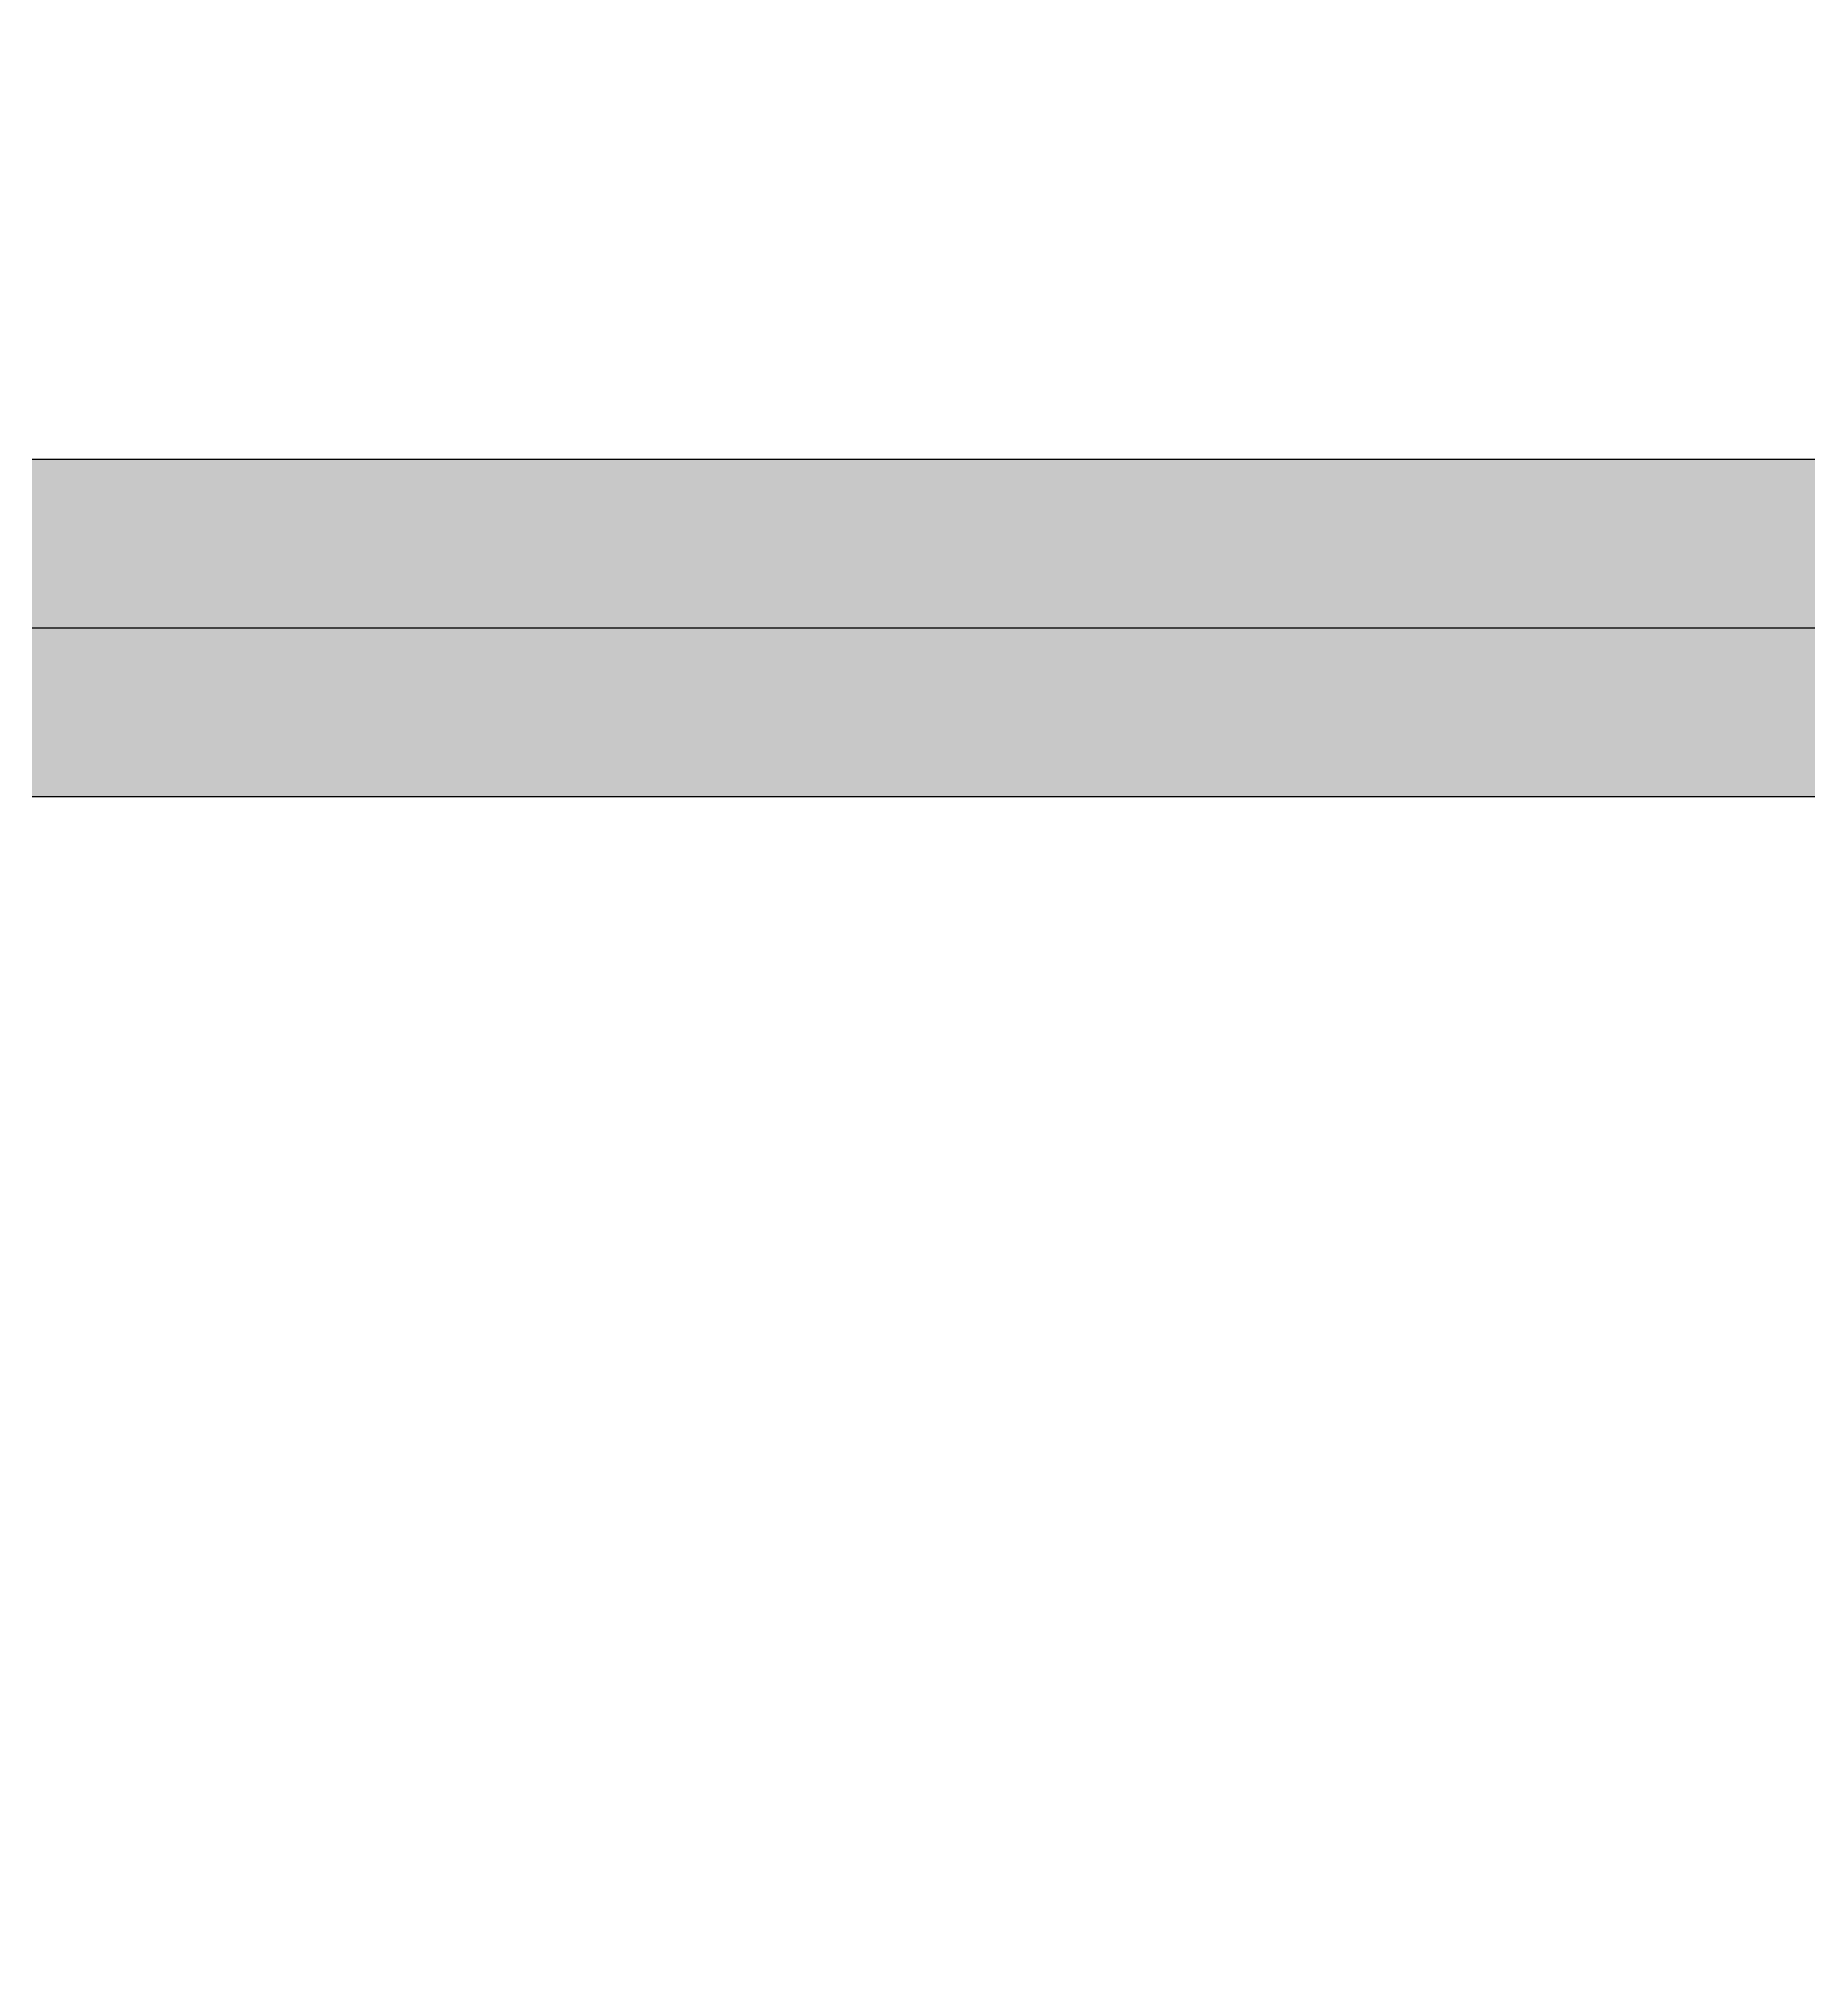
# Model space of a CAD drawing. Header units: metres. Extents: x 0 to 433927, y 0 to 133848.
# Drawn here: x 374181 to 376017, y 124056 to 126051 of the extents above; entities that cross this region are included whole.
import ezdxf

# ---------------------------------------------------------------- set-up
doc = ezdxf.new("R2010")
doc.units = ezdxf.units.M
for name, color, linetype in [('AXIS', 3, 'Continuous'), ('DOTE', 1, 'Continuous'), ('WALL', 40, 'Continuous'), ('剪力墙', 252, 'Continuous'), ('说明', 60, 'Continuous')]:
    doc.layers.add(name, color=color, linetype=linetype)
doc.dimstyles.get("Standard").update_dxf_attribs({"dimtxt": 2.5, "dimasz": 2.5, "dimexe": 1.25, "dimexo": 0.625, "dimtad": 1, "dimcen": 2.5, "dimazin": 3, "dimtfac": 1, "dimtmove": 0, "dimatfit": 3})

# ---------------------------------------------------------------- blocks, each defined once
blk = doc.blocks.new('*D33')
for p, q in [((370678.74, 129740.05), (361755.99, 129740.05)), ((361756.24, 125840.05), (361756.24, 129740.05)), ((379606.49, 129740.05), (370683.74, 129740.05)), ((379606.24, 125840.05), (379606.24, 129740.05))]:
    blk.add_line(p, q)
at = {"layer": 'Defpoints'}
for p in [(379606.24, 129740.05), (361756.24, 125840.05), (379606.24, 125840.05)]:
    blk.add_point(p, dxfattribs=at)
at = {"layer": 'AXIS', "insert": (370681.24, 129740.05), "char_height": 1, "attachment_point": 5}
blk.add_mtext('17850', dxfattribs=at)

msp = doc.modelspace()

# ---------------------------------------------------------------- hatches: boundary and pattern name
at = {"layer": '剪力墙'}
h = msp.add_hatch(dxfattribs=at)
h.set_pattern_fill('SOLID')
h.paths.add_polyline_path([(361755.24, 125615.05), (361755.24, 107265.05), (377105.24, 107265.05), (379605.24, 107265.05), (379605.24, 113615.05), (379605.24, 115715.05), (377105.24, 115715.05), (377105.24, 125615.05)])
h.paths.add_polyline_path([(369755.24, 125265.05), (369755.24, 107615.05), (362105.24, 107615.05), (362105.24, 125265.05)])
h.paths.add_polyline_path([(370105.24, 125265.05), (376755.24, 125265.05), (376755.24, 115365.05), (377105.24, 115365.05), (379255.24, 115365.05), (379255.24, 107615.05), (377105.24, 107615.05), (377105.24, 113865.05), (376755.24, 113865.05), (376755.24, 107615.05), (370105.24, 107615.05)])

# ---------------------------------------------------------------- linework, layer by layer
at = {"layer": 'DOTE'}
msp.add_line((360930.24, 125440.05), (380430.24, 125440.05), dxfattribs=at)
at = {"layer": 'WALL'}
for p, q in [((361755.24, 125615.05), (377105.24, 125615.05)), ((370105.24, 125265.05), (376755.24, 125265.05))]:
    msp.add_line(p, q, dxfattribs=at)
at = {"layer": '说明'}
msp.add_lwpolyline([(361755.24, 125615.05), (377105.24, 125615.05), (377105.24, 115715.05), (379605.24, 115715.05), (379605.24, 107265.05), (361755.24, 107265.05)], close=True, dxfattribs=at)

# ---------------------------------------------------------------- dimensions: what is measured, and where the dimension line sits
at = {"layer": 'AXIS'}
dim = msp.add_linear_dim(base=(379606.24, 129740.05), p1=(379606.24, 125840.05), p2=(361756.24, 125840.05), dimstyle='Standard', dxfattribs=at)
dim.commit()
dim.dimension.update_dxf_attribs({"geometry": '*D33', "text_midpoint": (370681.24, 129740.05)})

doc.saveas('drawing.dxf')
